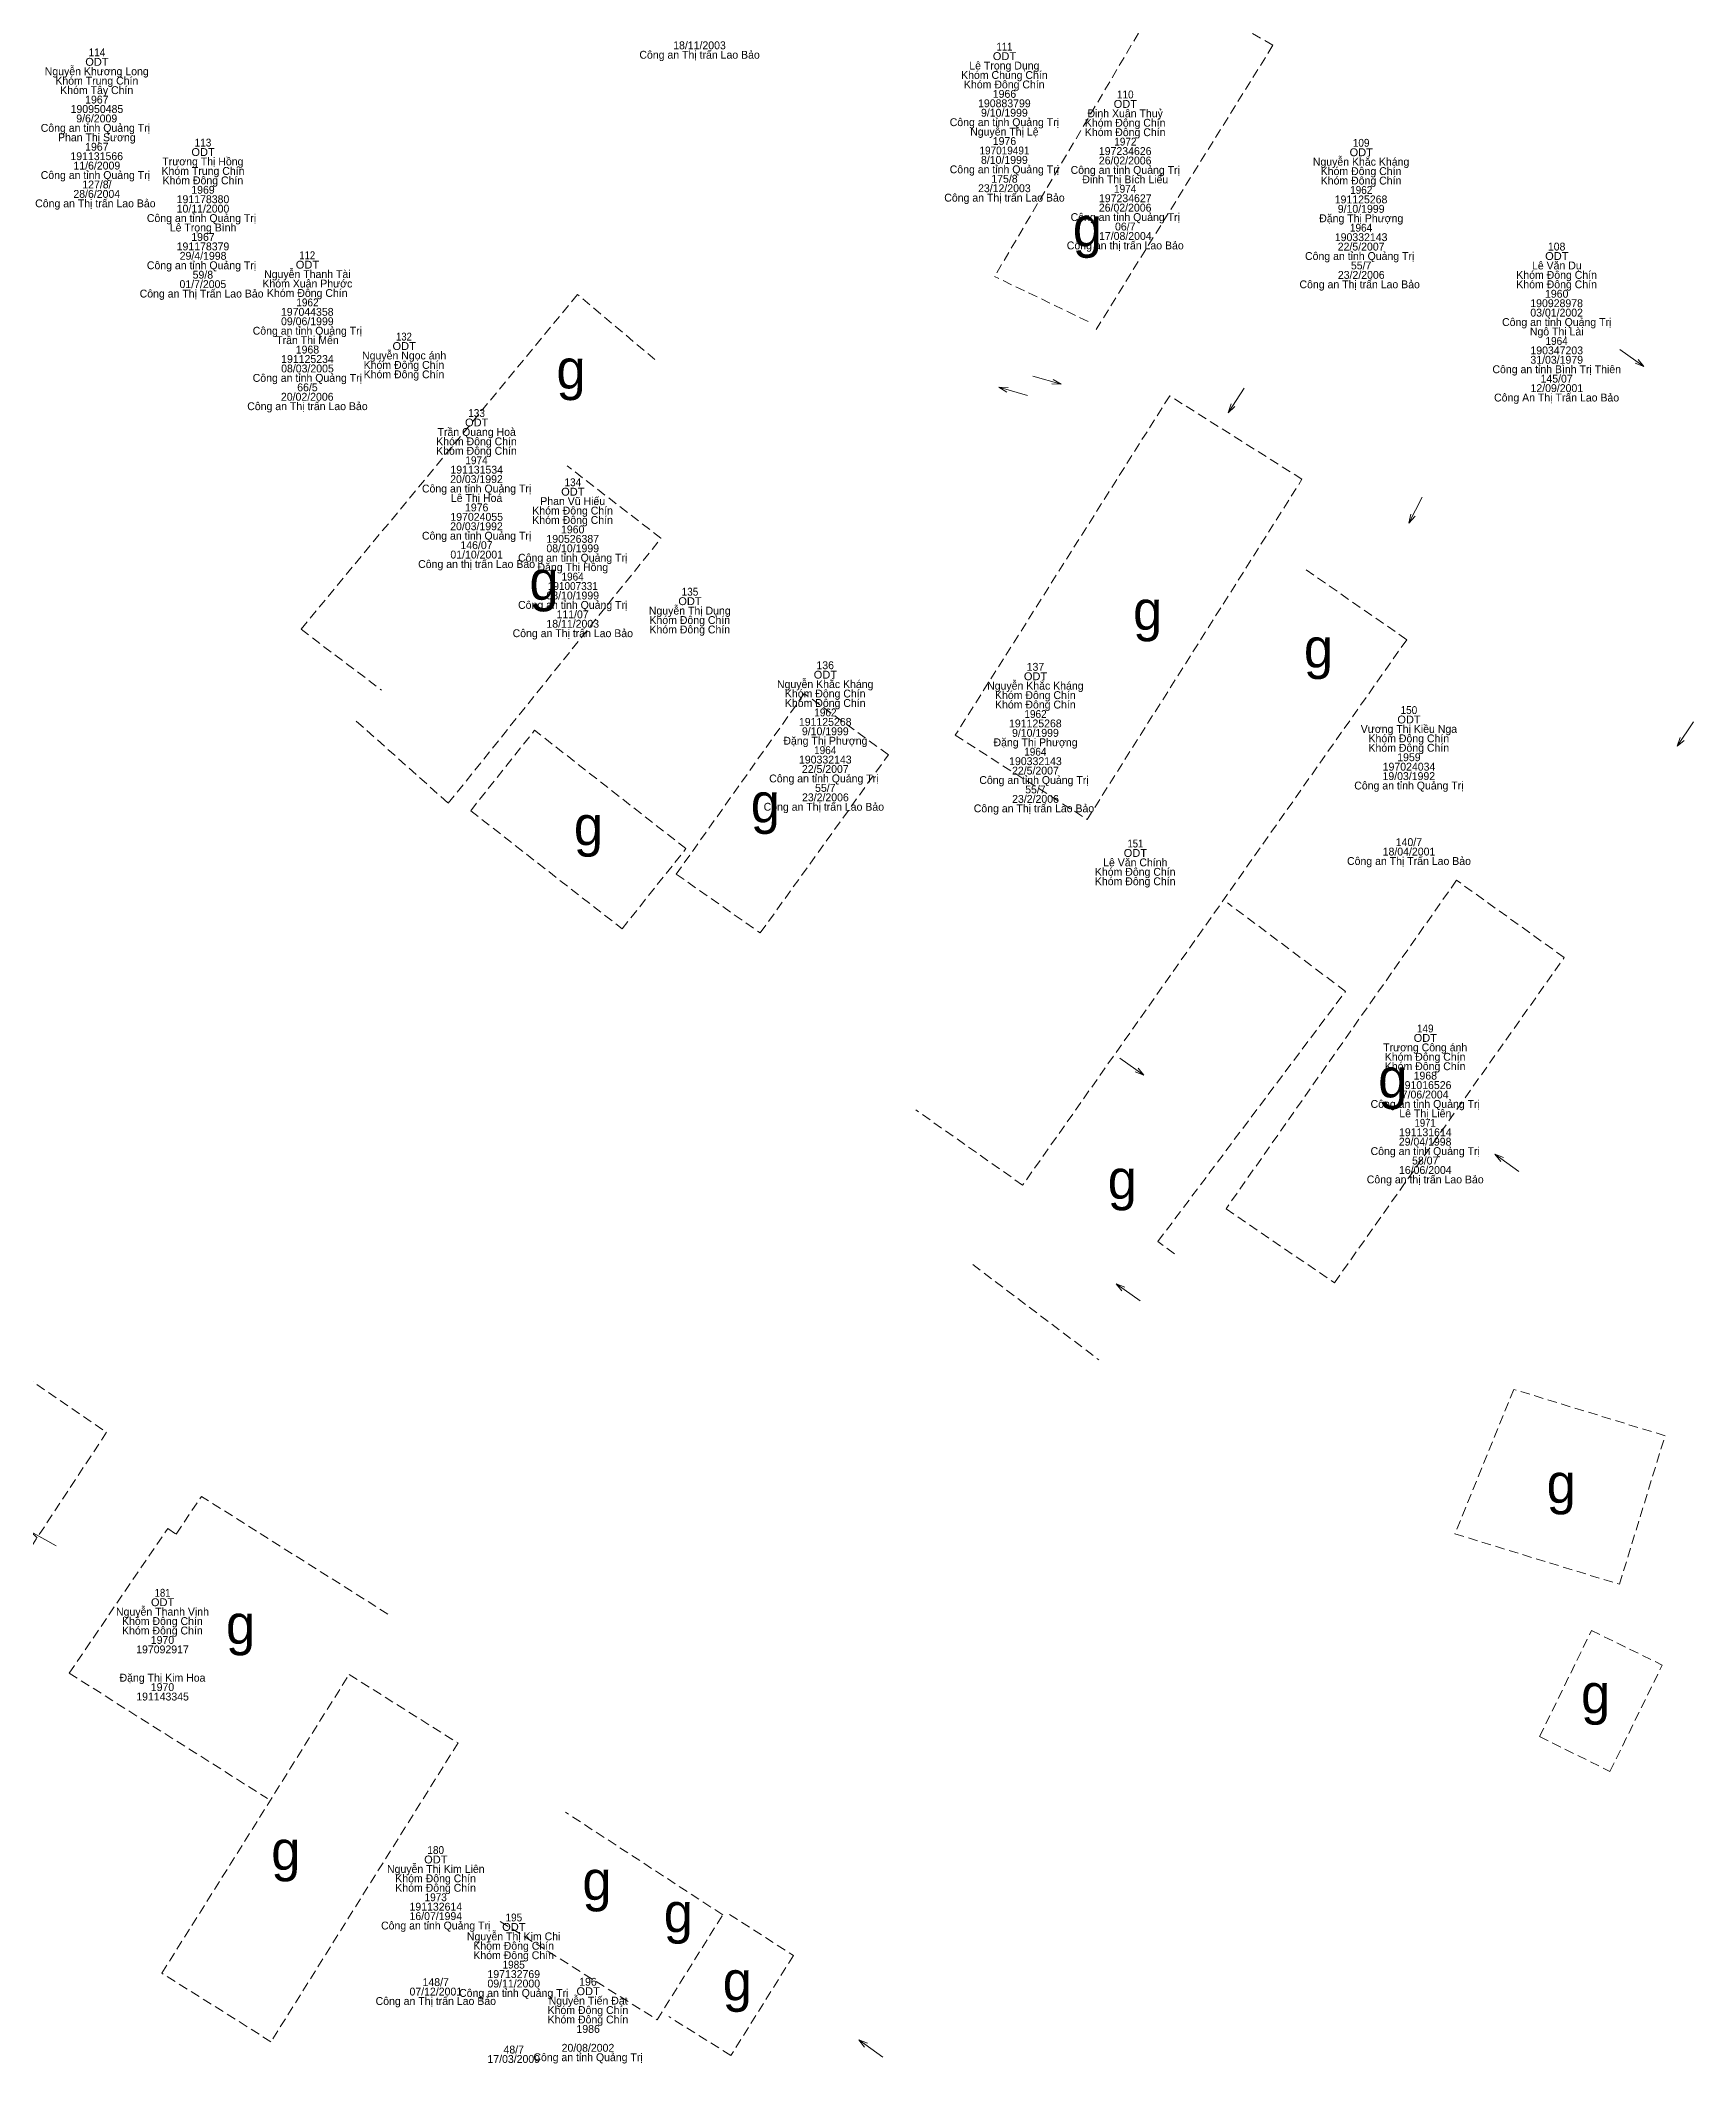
# Model space of a CAD drawing. Header units: metres. Extents: x 537497 to 538007, y 1836993 to 1837512.
# Drawn here: x 537768.9 to 537853, y 1837294.4 to 1837397.4 of the extents above; entities that cross this region are included whole.
import ezdxf
from ezdxf.enums import TextEntityAlignment as Align

# ---------------------------------------------------------------- set-up
doc = ezdxf.new("R2010")
doc.units = ezdxf.units.M
doc.header["$LTSCALE"] = 0.16
doc.linetypes.add('MEDIUM_DASHED', pattern=[4.5, 3, -1.5])
doc.layers.add('14', color=7, linetype='MEDIUM_DASHED', lineweight=13)
doc.layers.add('16', color=7, linetype='Continuous', lineweight=13)
doc.layers.add('15', color=7, linetype='Continuous')

msp = doc.modelspace()

# ---------------------------------------------------------------- linework, layer by layer
at = {"layer": '14'}
for p, q in [((537831.63, 1837397.13), (537822.64, 1837382.68)), ((537822.23, 1837383.08), (537817.47, 1837385.37)), ((537796.26, 1837384.45), (537782.19, 1837367.42)), ((537800.19, 1837381.14), (537796.26, 1837384.45)), ((537838.44, 1837366.89), (537833.17, 1837370.55)), ((537782.19, 1837367.42), (537786.29, 1837364.32)), ((537838.44, 1837366.89), (537818.9, 1837339.14)), ((537790.82, 1837358.19), (537794.07, 1837362.28)), ((537790.82, 1837358.19), (537798.52, 1837352.18)), ((537818.9, 1837339.14), (537813.46, 1837342.97)), ((537816.36, 1837335.1), (537822.77, 1837330.26)), ((537786.61, 1837317.31), (537777.13, 1837323.3)), ((537770.39, 1837314.31), (537780.49, 1837307.93)), ((537803.64, 1837302.02), (537795.64, 1837307.24))]:
    msp.add_line(p, q, dxfattribs=at)
for points in [[(537831.63, 1837397.13), (537826.26, 1837400.23), (537817.47, 1837385.37)], [(537785, 1837362.75), (537789.68, 1837358.57), (537800.5, 1837372.05), (537795.72, 1837375.74)], [(537798.52, 1837352.18), (537801.77, 1837356.26), (537794.07, 1837362.28)], [(537826.62, 1837335.64), (537825.78, 1837336.27), (537835.33, 1837349), (537829.32, 1837353.5)], [(537765.18, 1837331.44), (537772.3, 1837326.57), (537765, 1837315.49), (537758.07, 1837320.16)], [(537770.39, 1837314.31), (537775.41, 1837321.67), (537775.83, 1837321.39), (537777.13, 1837323.3)], [(537845.2, 1837311.08), (537847.84, 1837316.48), (537851.44, 1837314.72)], [(537845.2, 1837311.08), (537848.78, 1837309.31), (537851.44, 1837314.72)], [(537792.32, 1837301.68), (537800.3, 1837296.68), (537803.64, 1837302.02)], [(537803.99, 1837302.03), (537807.24, 1837299.95), (537804.06, 1837294.86), (537800.9, 1837296.84)]]:
    msp.add_lwpolyline(points, dxfattribs=at)
for points in [[(537815.47, 1837362.03), (537822.18, 1837357.75), (537833.11, 1837375.05), (537826.38, 1837379.3)], [(537801.28, 1837354.96), (537805.55, 1837351.97), (537812.07, 1837361.04), (537807.79, 1837364.15)], [(537829.25, 1837337.94), (537834.76, 1837334.17), (537846.45, 1837350.72), (537840.97, 1837354.65)], [(537843.89, 1837328.75), (537840.89, 1837321.4), (537849.26, 1837318.83), (537851.58, 1837326.39)], [(537790.18, 1837310.76), (537780.66, 1837295.56), (537775.11, 1837299.04), (537784.63, 1837314.24)]]:
    msp.add_lwpolyline(points, close=True, dxfattribs=at)
at = {"layer": '16'}
for p, q in [((537850.5, 1837380.79), (537850.06, 1837380.96)), ((537817.69, 1837379.73), (537818.17, 1837379.72)), ((537820.86, 1837379.89), (537820.38, 1837379.9)), ((537829.35, 1837378.43), (537829.5, 1837378.89)), ((537838.54, 1837372.82), (537838.64, 1837373.28)), ((537852.19, 1837361.47), (537852.35, 1837361.92)), ((537825.07, 1837344.73), (537824.62, 1837344.9)), ((537842.92, 1837340.71), (537843.37, 1837340.54)), ((537823.65, 1837334.12), (537824.1, 1837333.95)), ((537810.57, 1837295.66), (537811.01, 1837295.48))]:
    msp.add_line(p, q, dxfattribs=at)
for points in [[(537849.28, 1837381.66), (537850.5, 1837380.79), (537850.21, 1837381.15)], [(537819.41, 1837380.3), (537820.86, 1837379.89), (537820.45, 1837380.13)], [(537819.14, 1837379.32), (537817.69, 1837379.73), (537818.1, 1837379.49)], [(537830.17, 1837379.69), (537829.35, 1837378.43), (537829.7, 1837378.75)], [(537839.23, 1837374.15), (537838.54, 1837372.82), (537838.86, 1837373.17)], [(537853.03, 1837362.71), (537852.19, 1837361.47), (537852.55, 1837361.77)], [(537823.84, 1837345.6), (537825.07, 1837344.73), (537824.77, 1837345.09)], [(537844.14, 1837339.84), (537842.92, 1837340.71), (537843.22, 1837340.35)], [(537824.87, 1837333.25), (537823.65, 1837334.12), (537823.95, 1837333.76)], [(537769.73, 1837320.79), (537768.42, 1837321.51), (537768.76, 1837321.19)], [(537811.78, 1837294.77), (537810.57, 1837295.66), (537810.86, 1837295.29)]]:
    msp.add_lwpolyline(points, dxfattribs=at)

# ---------------------------------------------------------------- texts
at = {"layer": '15'}
for s, width, p in [('114', 0.95, (537771.805, 1837396.57)), ('ODT', 1.05, (537817.975, 1837396.38)), ('111', 0.9, (537817.975, 1837396.86)), ('ODT', 1.05, (537771.805, 1837396.09)), ('110', 0.95, (537824.12, 1837394.43)), ('ODT', 1.05, (537824.125, 1837393.95)), ('1972', 0.95, (537824.125, 1837392.03)), ('ODT', 1.05, (537777.205, 1837391.5)), ('113', 0.95, (537777.2, 1837391.98)), ('197019491', 0.95, (537817.975, 1837391.58)), ('ODT', 1.05, (537836.125, 1837391.49)), ('109', 0.95, (537836.12, 1837391.97)), ('1974', 0.95, (537824.115, 1837389.63)), ('1962', 0.95, (537836.125, 1837389.57)), ('1964', 0.95, (537836.115, 1837387.65)), ('112', 0.9, (537782.505, 1837386.25)), ('ODT', 1.05, (537846.075, 1837386.21)), ('ODT', 1.05, (537782.515, 1837385.77)), ('1962', 0.95, (537782.515, 1837383.85)), ('132', 0.9, (537787.425, 1837382.11)), ('1964', 0.95, (537846.065, 1837381.89)), ('ODT', 1.05, (537787.435, 1837381.63)), ('ODT', 1.05, (537791.125, 1837377.74)), ('133', 0.95, (537791.12, 1837378.22)), ('1974', 0.95, (537791.115, 1837375.82)), ('134', 0.95, (537796.015, 1837374.7)), ('ODT', 1.05, (537796.015, 1837374.22)), ('191007331', 0.95, (537796.015, 1837369.42)), ('1964', 0.95, (537796.005, 1837369.9)), ('ODT', 1.05, (537801.975, 1837368.65)), ('135', 0.95, (537801.975, 1837369.13)), ('ODT', 1.05, (537808.865, 1837364.91)), ('ODT', 1.05, (537819.555, 1837364.83)), ('1962', 0.95, (537808.865, 1837362.99)), ('1962', 0.95, (537819.555, 1837362.91)), ('ODT', 1.05, (537838.555, 1837362.63)), ('150', 0.95, (537838.55, 1837363.11)), ('1964', 0.95, (537808.855, 1837361.07)), ('1964', 0.95, (537819.545, 1837360.99)), ('151', 0.9, (537824.635, 1837356.32)), ('ODT', 1.05, (537824.635, 1837355.84)), ('149', 0.95, (537839.38, 1837346.91)), ('ODT', 1.05, (537839.385, 1837346.43)), ('1971', 0.9, (537839.375, 1837342.11)), ('181', 0.9, (537775.145, 1837318.2)), ('ODT', 1.05, (537775.145, 1837317.72)), ('ODT', 1.05, (537789.045, 1837304.63)), ('180', 0.95, (537789.04, 1837305.11)), ('1973', 0.95, (537789.04, 1837302.71)), ('195', 0.95, (537793.015, 1837301.68)), ('ODT', 1.05, (537793.015, 1837301.2)), ('1985', 0.95, (537793.005, 1837299.28)), ('ODT', 1.05, (537796.795, 1837297.93))]:
    msp.add_text(s, height=0.4, dxfattribs=dict(at, width=width)).set_placement(p, align=Align.CENTER)
for s, p in [('Công an Thị trấn Lao Bảo', (537802.465, 1837396.45)), ('18/11/2003', (537802.46, 1837396.93)), ('Nguyễn Khương Long', (537771.795, 1837395.61)), ('Khóm Trung Chín', (537771.8, 1837395.13)), ('Khóm Chung Chín', (537817.97, 1837395.42)), ('Lê Trọng Dụng', (537817.97, 1837395.9)), ('Khóm Tây Chín', (537771.795, 1837394.65)), ('1967', (537771.8, 1837394.17)), ('Khóm Đông Chín', (537817.965, 1837394.94)), ('1966', (537817.975, 1837394.46)), ('190950485', (537771.805, 1837393.69)), ('9/6/2009', (537771.795, 1837393.21)), ('Công an tỉnh Quảng Trị', (537817.97, 1837393.02)), ('190883799', (537817.97, 1837393.98)), ('9/10/1999', (537817.97, 1837393.5)), ('Đinh Xuân Thuỷ', (537824.115, 1837393.47)), ('Công an tỉnh Quảng Trị ', (537771.8, 1837392.73)), ('Phan Thị Sương', (537771.8, 1837392.25)), ('Nguyễn Thị Lệ', (537817.97, 1837392.54)), ('1976', (537817.975, 1837392.06)), ('Khóm Đông Chín', (537824.115, 1837392.99)), ('Khóm Đông Chín', (537824.115, 1837392.51)), ('191131566', (537771.795, 1837391.29)), ('1967', (537771.8, 1837391.77)), ('Trương Thị Hồng', (537777.195, 1837391.02)), ('8/10/1999', (537817.97, 1837391.1)), ('26/02/2006', (537824.115, 1837391.07)), ('197234626', (537824.115, 1837391.55)), ('Nguyễn Khắc Kháng', (537836.115, 1837391.01)), ('Công an tỉnh Quảng Trị ', (537771.8, 1837390.33)), ('11/6/2009', (537771.8, 1837390.81)), ('Khóm Trung Chín', (537777.2, 1837390.54)), ('Khóm Đông Chín', (537777.195, 1837390.06)), ('Công an tỉnh Quảng Trị', (537817.97, 1837390.62)), ('175/8', (537817.975, 1837390.14)), ('Công an tỉnh Quảng Trị', (537824.12, 1837390.59)), ('Đinh Thị Bích Liểu', (537824.12, 1837390.11)), ('Khóm Đông Chín', (537836.115, 1837390.53)), ('Khóm Đông Chín', (537836.115, 1837390.05)), ('Công an Thị trấn Lao Bảo ', (537771.8, 1837388.89)), ('28/6/2004', (537771.795, 1837389.37)), ('127/8/', (537771.805, 1837389.85)), ('191178380', (537777.2, 1837389.1)), ('1969', (537777.2, 1837389.58)), ('Công an Thị trấn Lao Bảo', (537817.975, 1837389.18)), ('23/12/2003', (537817.97, 1837389.66)), ('197234627', (537824.12, 1837389.15)), ('191125268', (537836.115, 1837389.09)), ('Công an tỉnh Quảng Trị ', (537777.2, 1837388.14)), ('10/11/2000', (537777.2, 1837388.62)), ('Công an tỉnh Quảng Trị', (537824.12, 1837388.19)), ('26/02/2006', (537824.115, 1837388.67)), ('Đặng Thị Phượng', (537836.125, 1837388.13)), ('9/10/1999', (537836.12, 1837388.61)), ('Lê Trọng Bình', (537777.205, 1837387.66)), ('1967', (537777.2, 1837387.18)), ('17/08/2004', (537824.125, 1837387.23)), ('06/7', (537824.12, 1837387.71)), ('190332143', (537836.12, 1837387.17)), ('191178379', (537777.2, 1837386.7)), ('29/4/1998', (537777.205, 1837386.22)), ('Công an thị trấn Lao Bảo', (537824.12, 1837386.75)), ('Công an tỉnh Quảng Trị ', (537836.12, 1837386.21)), ('22/5/2007', (537836.12, 1837386.69)), ('108', (537846.065, 1837386.69)), ('Công an tỉnh Quảng Trị ', (537777.2, 1837385.74)), ('01/7/2005', (537777.195, 1837384.78)), ('59/8', (537777.195, 1837385.26)), ('Khóm Xuân Phước', (537782.51, 1837384.81)), ('Nguyễn Thanh Tài', (537782.51, 1837385.29)), ('Công an Thị trấn Lao Bảo ', (537836.12, 1837384.77)), ('23/2/2006', (537836.125, 1837385.25)), ('55/7', (537836.12, 1837385.73)), ('Khóm Đông Chín', (537846.065, 1837385.25)), ('Lê Văn Dụ', (537846.075, 1837385.73)), ('Công an Thị Trấn Lao Bảo ', (537777.205, 1837384.3)), ('Khóm Đông Chín', (537782.505, 1837384.33)), ('Khóm Đông Chín', (537846.065, 1837384.77)), ('190928978', (537846.065, 1837383.81)), ('1960', (537846.07, 1837384.29)), ('09/06/1999', (537782.51, 1837382.89)), ('197044358', (537782.505, 1837383.37)), ('Công an tỉnh Quảng Trị', (537846.07, 1837382.85)), ('03/01/2002', (537846.065, 1837383.33)), ('Công an tỉnh Quảng Trị', (537782.51, 1837382.41)), ('Trần Thị Mến', (537782.515, 1837381.93)), ('Ngô Thị Lài', (537846.07, 1837382.37)), ('191125234', (537782.515, 1837380.97)), ('1968', (537782.515, 1837381.45)), ('Nguyễn Ngọc ánh', (537787.435, 1837381.15)), ('Khóm Đông Chín', (537787.425, 1837380.67)), ('31/03/1979', (537846.07, 1837380.93)), ('190347203', (537846.07, 1837381.41)), ('Công an tỉnh Quảng Trị', (537782.51, 1837380.01)), ('08/03/2005', (537782.515, 1837380.49)), ('Khóm Đông Chín', (537787.425, 1837380.19)), ('Công an tỉnh Bình Trị Thiên', (537846.07, 1837380.45)), ('145/07', (537846.065, 1837379.97)), ('20/02/2006', (537782.505, 1837379.05)), ('66/5', (537782.515, 1837379.53)), ('Công An Thị Trấn Lao Bảo', (537846.065, 1837379.01)), ('12/09/2001', (537846.075, 1837379.49)), ('Công an Thị trấn Lao Bảo', (537782.515, 1837378.57)), ('Khóm Đông Chín', (537791.115, 1837376.78)), ('Trần Quang Hoà', (537791.125, 1837377.26)), ('Khóm Đông Chín', (537791.115, 1837376.3)), ('20/03/1992', (537791.115, 1837374.86)), ('191131534', (537791.125, 1837375.34)), ('Công an tỉnh Quảng Trị', (537791.12, 1837374.38)), ('Lê Thị Hoá', (537791.12, 1837373.9)), ('Phan Vũ Hiếu', (537796.01, 1837373.74)), ('20/03/1992', (537791.115, 1837372.46)), ('197024055', (537791.125, 1837372.94)), ('1976', (537791.125, 1837373.42)), ('Khóm Đông Chín', (537796.005, 1837373.26)), ('Khóm Đông Chín', (537796.005, 1837372.78)), ('Công an tỉnh Quảng Trị', (537791.12, 1837371.98)), ('146/07', (537791.115, 1837371.5)), ('190526387', (537796.01, 1837371.82)), ('1960', (537796.01, 1837372.3)), ('Công an thị trấn Lao Bảo', (537791.12, 1837370.54)), ('01/10/2001', (537791.125, 1837371.02)), ('Công an tỉnh Quảng Trị', (537796.01, 1837370.86)), ('Đặng Thị Hồng', (537796.015, 1837370.38)), ('08/10/1999', (537796.01, 1837371.34)), ('Công an tỉnh Quảng Trị', (537796.01, 1837368.46)), ('08/10/1999', (537796.01, 1837368.94)), ('18/11/2003', (537796.01, 1837367.5)), ('111/07', (537796.005, 1837367.98)), ('Nguyễn Thị Dụng', (537801.965, 1837368.17)), ('Khóm Đông Chín', (537801.965, 1837367.69)), ('Công an Thị trấn Lao Bảo', (537796.015, 1837367.02)), ('Khóm Đông Chín', (537801.965, 1837367.21)), ('136', (537808.855, 1837365.39)), ('137', (537819.55, 1837365.31)), ('Nguyễn Khắc Kháng', (537808.855, 1837364.43)), ('Nguyễn Khắc Kháng', (537819.545, 1837364.35)), ('Khóm Đông Chín', (537808.855, 1837363.95)), ('Khóm Đông Chín', (537808.855, 1837363.47)), ('Khóm Đông Chín', (537819.545, 1837363.87)), ('Khóm Đông Chín', (537819.545, 1837363.39)), ('191125268', (537808.855, 1837362.51)), ('191125268', (537819.545, 1837362.43)), ('Vương Thị Kiều Nga', (537838.55, 1837362.15)), ('Đặng Thị Phượng', (537808.865, 1837361.55)), ('9/10/1999', (537808.86, 1837362.03)), ('Đặng Thị Phượng', (537819.555, 1837361.47)), ('9/10/1999', (537819.55, 1837361.95)), ('Khóm Đông Chín', (537838.545, 1837361.67)), ('Khóm Đông Chín', (537838.545, 1837361.19)), ('190332143', (537808.86, 1837360.59)), ('22/5/2007', (537808.86, 1837360.11)), ('190332143', (537819.55, 1837360.51)), ('197024034', (537838.555, 1837360.23)), ('1959', (537838.55, 1837360.71)), ('Công an tỉnh Quảng Trị ', (537808.86, 1837359.63)), ('55/7', (537808.86, 1837359.15)), ('Công an tỉnh Quảng Trị ', (537819.55, 1837359.55)), ('22/5/2007', (537819.55, 1837360.03)), ('55/7', (537819.55, 1837359.07)), ('Công an tỉnh Quảng Trị', (537838.55, 1837359.27)), ('19/03/1992', (537838.545, 1837359.75)), ('Công an Thị trấn Lao Bảo ', (537808.86, 1837358.19)), ('23/2/2006', (537808.865, 1837358.67)), ('Công an Thị trấn Lao Bảo ', (537819.55, 1837358.11)), ('23/2/2006', (537819.555, 1837358.59)), ('140/7', (537838.55, 1837356.39)), ('Lê Văn Chính', (537824.63, 1837355.36)), ('Công an Thị Trấn Lao Bảo', (537838.555, 1837355.43)), ('18/04/2001', (537838.555, 1837355.91)), ('Khóm Đông Chín', (537824.625, 1837354.88)), ('Khóm Đông Chín', (537824.625, 1837354.4)), ('Trương Công ánh', (537839.38, 1837345.95)), ('Khóm Đông Chín', (537839.375, 1837345.47)), ('Khóm Đông Chín', (537839.375, 1837344.99)), ('191016526', (537839.375, 1837344.03)), ('1968', (537839.385, 1837344.51)), ('Công an tỉnh Quảng Trị', (537839.38, 1837343.07)), ('Lê Thị Liên', (537839.385, 1837342.59)), ('7/06/2004', (537839.375, 1837343.55)), ('191131614', (537839.385, 1837341.63)), ('Công an tỉnh Quảng Trị', (537839.38, 1837340.67)), ('29/04/1998', (537839.375, 1837341.15)), ('16/06/2004', (537839.385, 1837339.71)), ('58/07', (537839.38, 1837340.19)), ('Công an thị trấn Lao Bảo', (537839.38, 1837339.23)), ('Nguyễn Thanh Vinh', (537775.14, 1837317.24)), ('Khóm Đông Chín', (537775.135, 1837316.76)), ('Khóm Đông Chín', (537775.135, 1837316.28)), ('197092917', (537775.14, 1837315.32)), ('1970', (537775.14, 1837315.8)), ('Đặng Thị Kim Hoa', (537775.14, 1837313.88)), ('191143345', (537775.145, 1837312.92)), ('1970', (537775.14, 1837313.4)), ('Nguyễn Thị Kim Liên', (537789.045, 1837304.15)), ('Khóm Đông Chín', (537789.035, 1837303.67)), ('Khóm Đông Chín', (537789.035, 1837303.19)), ('191132614', (537789.045, 1837302.23)), ('16/07/1994', (537789.045, 1837301.75)), ('Công an tỉnh Quảng Trị', (537789.04, 1837301.27)), ('Nguyễn Thị Kim Chi', (537793.005, 1837300.72)), ('Khóm Đông Chín', (537793.005, 1837300.24)), ('Khóm Đông Chín', (537793.005, 1837299.76)), ('148/7', (537789.04, 1837298.39)), ('197132769', (537793.01, 1837298.8)), ('196', (537796.785, 1837298.41)), ('Công an Thị trấn Lao Bảo', (537789.045, 1837297.43)), ('07/12/2001', (537789.045, 1837297.91)), ('Công an tỉnh Quảng Trị', (537793.01, 1837297.84)), ('09/11/2000', (537793.01, 1837298.32)), ('Nguyễn Tiến Đạt', (537796.795, 1837297.45)), ('Khóm Đông Chín', (537796.785, 1837296.97)), ('Khóm Đông Chín', (537796.785, 1837296.49)), ('1986', (537796.795, 1837296.01)), ('17/03/2009', (537793.01, 1837294.48)), ('48/7', (537793.01, 1837294.96)), ('Công an tỉnh Quảng Trị', (537796.79, 1837294.57)), ('20/08/2002', (537796.785, 1837295.05))]:
    msp.add_text(s, height=0.4, dxfattribs=at).set_placement(p, align=Align.CENTER)
at = {"layer": '16'}
for p in [(537821.45, 1837386.9), (537795.18, 1837379.66), (537778.37, 1837315.8), (537780.67, 1837304.3), (537796.5, 1837302.77), (537800.64, 1837301.13), (537803.64, 1837297.66)]:
    msp.add_text('g', height=2, dxfattribs=at).set_placement(p)
for p in [(537794.55, 1837368.91), (537825.26, 1837367.39), (537833.95, 1837365.47), (537805.81, 1837357.59), (537796.81, 1837356.43), (537837.73, 1837343.59), (537823.97, 1837338.44), (537846.3, 1837322.97), (537848.05, 1837312.27)]:
    msp.add_text('g', height=2, dxfattribs=at).set_placement(p, align=Align.CENTER)

doc.saveas('drawing.dxf')
